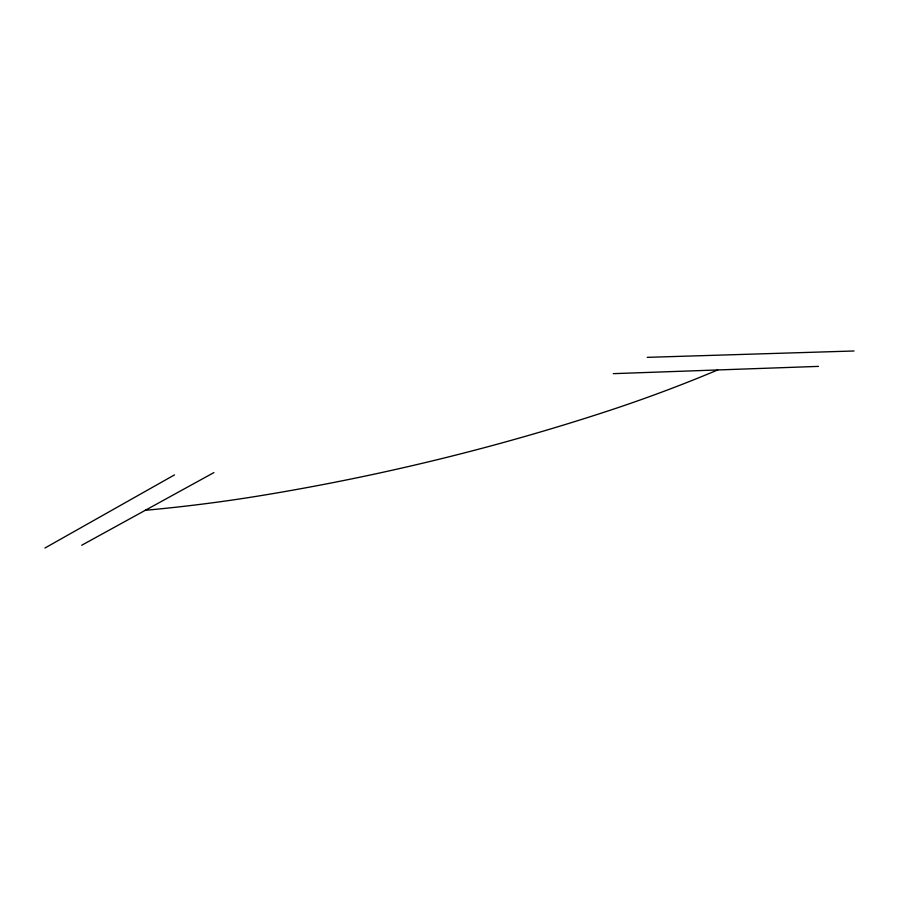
<?xml version="1.0" encoding="UTF-8"?>
<svg xmlns="http://www.w3.org/2000/svg" width="899" height="899" viewBox="0 0 899 899"><rect width="100%" height="100%" fill="white"/><g stroke="black" fill="none" stroke-linecap="round" stroke-linejoin="round"><path stroke-width="1.35" d="M44.95 548.019L174.496 474.897M81.697 545.255L213.917 472.593M613.264 373.658L818.472 366.387M647.235 357.353L854.05 350.981M145.312 510.295A1089.116 686.252 2.2 0 0 257.283 496.203C376.906 476.751 495.012 448.163 610.129 410.259A1090.33 766.431 -8.7 0 0 717.694 369.961"/></g></svg>
